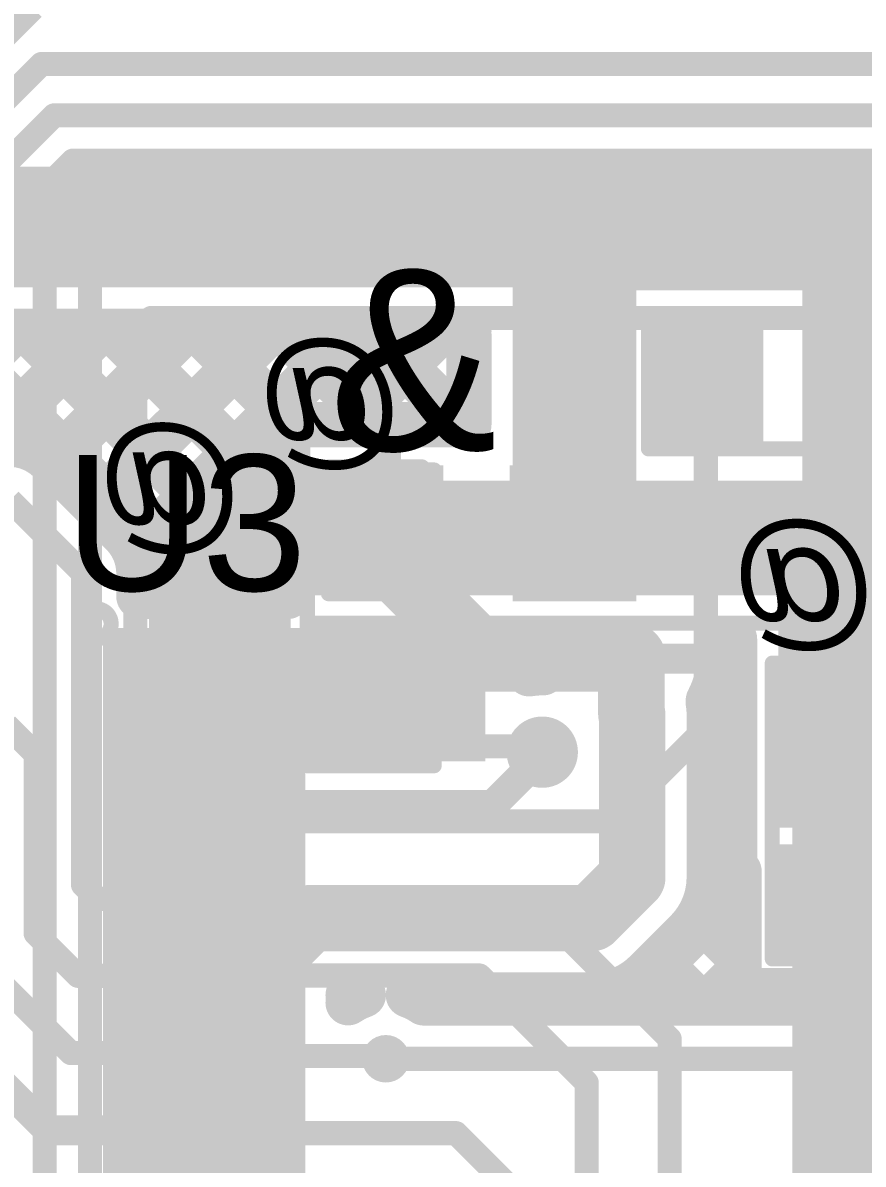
# Model space of a CAD drawing. Header units: millimetres. Extents: x -0.27 to 3.22, y -0.27 to 1.91.
# Drawn here: x 0.7638 to 1.0421, y 0.5685 to 0.9467 of the extents above; entities that cross this region are included whole.
import ezdxf

# ---------------------------------------------------------------- set-up
doc = ezdxf.new("R2010")
doc.units = ezdxf.units.MM
doc.header["$MEASUREMENT"] = 0
for name, color, linetype in [('BottomLayer', 5, 'Continuous'), ('BottomOverlay', 54, 'Continuous'), ('BottomPaste', 16, 'Continuous'), ('BottomSolder', 6, 'Continuous'), ('TopLayer', 1, 'Continuous'), ('TopOverlay', 2, 'Continuous'), ('TopPaste', 8, 'Continuous'), ('TopSolder', 216, 'Continuous'), ('ViaHoleLayer', 16, 'Continuous')]:
    doc.layers.add(name, color=color, linetype=linetype)
doc.styles.add('Arial', font='arial.ttf', dxfattribs={"height": 0.2})

# ---------------------------------------------------------------- blocks, each defined once
blk = doc.blocks.new('24_TSSOP_17')
at = {"layer": 'TopLayer'}
for points in [[(-0.1437, 0.14961), (-0.08465, 0.14961), (-0.08465, 0.13189), (-0.1437, 0.13189)], [(0.08465, 0.14961), (0.1437, 0.14961), (0.1437, 0.13189), (0.08465, 0.13189)], [(-0.1437, 0.12402), (-0.08465, 0.12402), (-0.08465, 0.1063), (-0.1437, 0.1063)], [(0.08465, 0.12402), (0.1437, 0.12402), (0.1437, 0.1063), (0.08465, 0.1063)], [(-0.1437, 0.09843), (-0.08465, 0.09843), (-0.08465, 0.08071), (-0.1437, 0.08071)], [(0.08465, 0.09843), (0.1437, 0.09843), (0.1437, 0.08071), (0.08465, 0.08071)], [(-0.1437, 0.07283), (-0.08465, 0.07283), (-0.08465, 0.05512), (-0.1437, 0.05512)], [(0.08465, 0.07283), (0.1437, 0.07283), (0.1437, 0.05512), (0.08465, 0.05512)], [(-0.1437, 0.04724), (-0.08465, 0.04724), (-0.08465, 0.02953), (-0.1437, 0.02953)], [(0.08465, 0.04724), (0.1437, 0.04724), (0.1437, 0.02953), (0.08465, 0.02953)], [(-0.1437, 0.02165), (-0.08465, 0.02165), (-0.08465, 0.00394), (-0.1437, 0.00394)], [(0.08465, 0.02165), (0.1437, 0.02165), (0.1437, 0.00394), (0.08465, 0.00394)], [(-0.1437, -0.00394), (-0.08465, -0.00394), (-0.08465, -0.02165), (-0.1437, -0.02165)], [(0.08465, -0.00394), (0.1437, -0.00394), (0.1437, -0.02165), (0.08465, -0.02165)], [(-0.1437, -0.02953), (-0.08465, -0.02953), (-0.08465, -0.04724), (-0.1437, -0.04724)], [(0.08465, -0.02953), (0.1437, -0.02953), (0.1437, -0.04724), (0.08465, -0.04724)], [(-0.1437, -0.05512), (-0.08465, -0.05512), (-0.08465, -0.07283), (-0.1437, -0.07283)], [(0.08465, -0.05512), (0.1437, -0.05512), (0.1437, -0.07283), (0.08465, -0.07283)], [(-0.1437, -0.08071), (-0.08465, -0.08071), (-0.08465, -0.09843), (-0.1437, -0.09843)], [(0.08465, -0.08071), (0.1437, -0.08071), (0.1437, -0.09843), (0.08465, -0.09843)], [(-0.1437, -0.1063), (-0.08465, -0.1063), (-0.08465, -0.12402), (-0.1437, -0.12402)], [(0.08465, -0.1063), (0.1437, -0.1063), (0.1437, -0.12402), (0.08465, -0.12402)], [(-0.1437, -0.13189), (-0.08465, -0.13189), (-0.08465, -0.14961), (-0.1437, -0.14961)], [(0.08465, -0.13189), (0.1437, -0.13189), (0.1437, -0.14961), (0.08465, -0.14961)]]:
    blk.add_hatch(color=1, dxfattribs=at).paths.add_polyline_path(points)
at = {"layer": 'TopPaste'}
for points in [[(-0.1437, 0.14961), (-0.08465, 0.14961), (-0.08465, 0.13189), (-0.1437, 0.13189)], [(0.08465, 0.14961), (0.1437, 0.14961), (0.1437, 0.13189), (0.08465, 0.13189)], [(-0.1437, 0.12402), (-0.08465, 0.12402), (-0.08465, 0.1063), (-0.1437, 0.1063)], [(0.08465, 0.12402), (0.1437, 0.12402), (0.1437, 0.1063), (0.08465, 0.1063)], [(-0.1437, 0.09843), (-0.08465, 0.09843), (-0.08465, 0.08071), (-0.1437, 0.08071)], [(0.08465, 0.09843), (0.1437, 0.09843), (0.1437, 0.08071), (0.08465, 0.08071)], [(-0.1437, 0.07283), (-0.08465, 0.07283), (-0.08465, 0.05512), (-0.1437, 0.05512)], [(0.08465, 0.07283), (0.1437, 0.07283), (0.1437, 0.05512), (0.08465, 0.05512)], [(-0.1437, 0.04724), (-0.08465, 0.04724), (-0.08465, 0.02953), (-0.1437, 0.02953)], [(0.08465, 0.04724), (0.1437, 0.04724), (0.1437, 0.02953), (0.08465, 0.02953)], [(-0.1437, 0.02165), (-0.08465, 0.02165), (-0.08465, 0.00394), (-0.1437, 0.00394)], [(0.08465, 0.02165), (0.1437, 0.02165), (0.1437, 0.00394), (0.08465, 0.00394)], [(-0.1437, -0.00394), (-0.08465, -0.00394), (-0.08465, -0.02165), (-0.1437, -0.02165)], [(0.08465, -0.00394), (0.1437, -0.00394), (0.1437, -0.02165), (0.08465, -0.02165)], [(-0.1437, -0.02953), (-0.08465, -0.02953), (-0.08465, -0.04724), (-0.1437, -0.04724)], [(0.08465, -0.02953), (0.1437, -0.02953), (0.1437, -0.04724), (0.08465, -0.04724)], [(-0.1437, -0.05512), (-0.08465, -0.05512), (-0.08465, -0.07283), (-0.1437, -0.07283)], [(0.08465, -0.05512), (0.1437, -0.05512), (0.1437, -0.07283), (0.08465, -0.07283)], [(-0.1437, -0.08071), (-0.08465, -0.08071), (-0.08465, -0.09843), (-0.1437, -0.09843)], [(0.08465, -0.08071), (0.1437, -0.08071), (0.1437, -0.09843), (0.08465, -0.09843)], [(-0.1437, -0.1063), (-0.08465, -0.1063), (-0.08465, -0.12402), (-0.1437, -0.12402)], [(0.08465, -0.1063), (0.1437, -0.1063), (0.1437, -0.12402), (0.08465, -0.12402)], [(-0.1437, -0.13189), (-0.08465, -0.13189), (-0.08465, -0.14961), (-0.1437, -0.14961)], [(0.08465, -0.13189), (0.1437, -0.13189), (0.1437, -0.14961), (0.08465, -0.14961)]]:
    blk.add_hatch(color=8, dxfattribs=at).paths.add_polyline_path(points)
at = {"layer": 'TopSolder'}
for points in [[(-0.1477, 0.15361), (-0.08065, 0.15361), (-0.08065, 0.12789), (-0.1477, 0.12789)], [(0.08065, 0.15361), (0.1477, 0.15361), (0.1477, 0.12789), (0.08065, 0.12789)], [(-0.1477, 0.12802), (-0.08065, 0.12802), (-0.08065, 0.1023), (-0.1477, 0.1023)], [(0.08065, 0.12802), (0.1477, 0.12802), (0.1477, 0.1023), (0.08065, 0.1023)], [(-0.1477, 0.10243), (-0.08065, 0.10243), (-0.08065, 0.07671), (-0.1477, 0.07671)], [(0.08065, 0.10243), (0.1477, 0.10243), (0.1477, 0.07671), (0.08065, 0.07671)], [(-0.1477, 0.07683), (-0.08065, 0.07683), (-0.08065, 0.05112), (-0.1477, 0.05112)], [(0.08065, 0.07683), (0.1477, 0.07683), (0.1477, 0.05112), (0.08065, 0.05112)], [(-0.1477, 0.05124), (-0.08065, 0.05124), (-0.08065, 0.02553), (-0.1477, 0.02553)], [(0.08065, 0.05124), (0.1477, 0.05124), (0.1477, 0.02553), (0.08065, 0.02553)], [(-0.1477, 0.02565), (-0.08065, 0.02565), (-0.08065, -0.00006), (-0.1477, -0.00006)], [(0.08065, 0.02565), (0.1477, 0.02565), (0.1477, -0.00006), (0.08065, -0.00006)], [(-0.1477, 0.00006), (-0.08065, 0.00006), (-0.08065, -0.02565), (-0.1477, -0.02565)], [(0.08065, 0.00006), (0.1477, 0.00006), (0.1477, -0.02565), (0.08065, -0.02565)], [(-0.1477, -0.02553), (-0.08065, -0.02553), (-0.08065, -0.05124), (-0.1477, -0.05124)], [(0.08065, -0.02553), (0.1477, -0.02553), (0.1477, -0.05124), (0.08065, -0.05124)], [(-0.1477, -0.05112), (-0.08065, -0.05112), (-0.08065, -0.07683), (-0.1477, -0.07683)], [(0.08065, -0.05112), (0.1477, -0.05112), (0.1477, -0.07683), (0.08065, -0.07683)], [(-0.1477, -0.07671), (-0.08065, -0.07671), (-0.08065, -0.10243), (-0.1477, -0.10243)], [(0.08065, -0.07671), (0.1477, -0.07671), (0.1477, -0.10243), (0.08065, -0.10243)], [(-0.1477, -0.1023), (-0.08065, -0.1023), (-0.08065, -0.12802), (-0.1477, -0.12802)], [(0.08065, -0.1023), (0.1477, -0.1023), (0.1477, -0.12802), (0.08065, -0.12802)], [(-0.1477, -0.12789), (-0.08065, -0.12789), (-0.08065, -0.15361), (-0.1477, -0.15361)], [(0.08065, -0.12789), (0.1477, -0.12789), (0.1477, -0.15361), (0.08065, -0.15361)]]:
    blk.add_hatch(color=216, dxfattribs=at).paths.add_polyline_path(points)
at = {"layer": 'TopOverlay'}
for points, const_width in [([(-0.145, 0.155, 1), (-0.155, 0.155, 1)], 0.005), ([(-0.15625, 0.155, 1), (-0.15375, 0.155, 1)], 0.0025), ([(-0.14625, 0.155, 1), (-0.14375, 0.155, 1)], 0.0025), ([(-0.07874, 0.15523, 1), (-0.07624, 0.15523, 1)], 0.0025), ([(0.07626, 0.15523, 1), (0.07876, 0.15523, 1)], 0.0025), ([(-0.07794, -0.15158, 1), (-0.07544, -0.15158, 1)], 0.0025), ([(0.07706, -0.15158, 1), (0.07956, -0.15158, 1)], 0.0025)]:
    blk.add_lwpolyline(points, format="xyb", close=True, dxfattribs=dict(at, const_width=const_width))
at = {"layer": 'TopOverlay', "const_width": 0.005}
for points in [[(-0.07749, 0.15523), (0.07751, 0.15523)], [(-0.07669, -0.15158), (0.07831, -0.15158)]]:
    blk.add_lwpolyline(points, dxfattribs=at)
blk = doc.blocks.new('R__0603_B_141')
at = {"layer": 'BottomLayer'}
for points in [[(-0.045, -0.0175), (-0.045, 0.0175), (-0.015, 0.0175), (-0.015, -0.0175)], [(0.015, -0.0175), (0.015, 0.0175), (0.045, 0.0175), (0.045, -0.0175)]]:
    blk.add_hatch(color=5, dxfattribs=at).paths.add_polyline_path(points)
at = {"layer": 'BottomPaste'}
for points in [[(-0.045, -0.0175), (-0.045, 0.0175), (-0.015, 0.0175), (-0.015, -0.0175)], [(0.015, -0.0175), (0.015, 0.0175), (0.045, 0.0175), (0.045, -0.0175)]]:
    blk.add_hatch(color=16, dxfattribs=at).paths.add_polyline_path(points)
at = {"layer": 'BottomSolder'}
for points in [[(-0.049, -0.0215), (-0.049, 0.0215), (-0.011, 0.0215), (-0.011, -0.0215)], [(0.011, -0.0215), (0.011, 0.0215), (0.049, 0.0215), (0.049, -0.0215)]]:
    blk.add_hatch(color=6, dxfattribs=at).paths.add_polyline_path(points)
at = {"layer": 'BottomOverlay', "const_width": 0.005}
for points in [[(-0.049, 0.021), (0.049, 0.021)], [(-0.049, 0.021), (-0.049, -0.021)], [(0.049, 0.021), (0.049, -0.021)], [(-0.049, -0.021), (0.049, -0.021)]]:
    blk.add_lwpolyline(points, dxfattribs=at)
at = {"layer": 'BottomOverlay', "const_width": 0.0025}
for points in [[(-0.05025, 0.021, 1), (-0.04775, 0.021, 1)], [(-0.05025, 0.021, 1), (-0.04775, 0.021, 1)], [(0.04775, 0.021, 1), (0.05025, 0.021, 1)], [(0.04775, 0.021, 1), (0.05025, 0.021, 1)], [(-0.05025, -0.021, 1), (-0.04775, -0.021, 1)], [(-0.05025, -0.021, 1), (-0.04775, -0.021, 1)], [(0.04775, -0.021, 1), (0.05025, -0.021, 1)], [(0.04775, -0.021, 1), (0.05025, -0.021, 1)]]:
    blk.add_lwpolyline(points, format="xyb", close=True, dxfattribs=at)
blk = doc.blocks.new('R__0603_143')
at = {"layer": 'TopLayer'}
for points in [[(-0.015, 0.0175), (-0.015, -0.0175), (-0.045, -0.0175), (-0.045, 0.0175)], [(0.045, 0.0175), (0.045, -0.0175), (0.015, -0.0175), (0.015, 0.0175)]]:
    blk.add_hatch(color=1, dxfattribs=at).paths.add_polyline_path(points)
at = {"layer": 'TopPaste'}
for points in [[(-0.015, 0.0175), (-0.015, -0.0175), (-0.045, -0.0175), (-0.045, 0.0175)], [(0.045, 0.0175), (0.045, -0.0175), (0.015, -0.0175), (0.015, 0.0175)]]:
    blk.add_hatch(color=8, dxfattribs=at).paths.add_polyline_path(points)
at = {"layer": 'TopSolder'}
for points in [[(-0.011, 0.0215), (-0.011, -0.0215), (-0.049, -0.0215), (-0.049, 0.0215)], [(0.049, 0.0215), (0.049, -0.0215), (0.011, -0.0215), (0.011, 0.0215)]]:
    blk.add_hatch(color=216, dxfattribs=at).paths.add_polyline_path(points)
at = {"layer": 'TopOverlay', "const_width": 0.005}
for points in [[(-0.049, 0.021), (-0.049, -0.021)], [(0.049, 0.021), (-0.049, 0.021)], [(0.049, 0.021), (0.049, -0.021)], [(0.049, -0.021), (-0.049, -0.021)]]:
    blk.add_lwpolyline(points, dxfattribs=at)
at = {"layer": 'TopOverlay', "const_width": 0.0025}
for points in [[(-0.05025, 0.021, 1), (-0.04775, 0.021, 1)], [(-0.05025, 0.021, 1), (-0.04775, 0.021, 1)], [(0.04775, 0.021, 1), (0.05025, 0.021, 1)], [(0.04775, 0.021, 1), (0.05025, 0.021, 1)], [(-0.05025, -0.021, 1), (-0.04775, -0.021, 1)], [(-0.05025, -0.021, 1), (-0.04775, -0.021, 1)], [(0.04775, -0.021, 1), (0.05025, -0.021, 1)], [(0.04775, -0.021, 1), (0.05025, -0.021, 1)]]:
    blk.add_lwpolyline(points, format="xyb", close=True, dxfattribs=at)
blk = doc.blocks.new('R__0603_B_144')
at = {"layer": 'BottomLayer'}
for points in [[(-0.045, -0.0175), (-0.045, 0.0175), (-0.015, 0.0175), (-0.015, -0.0175)], [(0.015, -0.0175), (0.015, 0.0175), (0.045, 0.0175), (0.045, -0.0175)]]:
    blk.add_hatch(color=5, dxfattribs=at).paths.add_polyline_path(points)
at = {"layer": 'BottomPaste'}
for points in [[(-0.045, -0.0175), (-0.045, 0.0175), (-0.015, 0.0175), (-0.015, -0.0175)], [(0.015, -0.0175), (0.015, 0.0175), (0.045, 0.0175), (0.045, -0.0175)]]:
    blk.add_hatch(color=16, dxfattribs=at).paths.add_polyline_path(points)
at = {"layer": 'BottomSolder'}
for points in [[(-0.049, -0.0215), (-0.049, 0.0215), (-0.011, 0.0215), (-0.011, -0.0215)], [(0.011, -0.0215), (0.011, 0.0215), (0.049, 0.0215), (0.049, -0.0215)]]:
    blk.add_hatch(color=6, dxfattribs=at).paths.add_polyline_path(points)
at = {"layer": 'BottomOverlay', "const_width": 0.005}
for points in [[(-0.049, 0.021), (0.049, 0.021)], [(-0.049, 0.021), (-0.049, -0.021)], [(0.049, 0.021), (0.049, -0.021)], [(-0.049, -0.021), (0.049, -0.021)]]:
    blk.add_lwpolyline(points, dxfattribs=at)
at = {"layer": 'BottomOverlay', "const_width": 0.0025}
for points in [[(-0.05025, 0.021, 1), (-0.04775, 0.021, 1)], [(-0.05025, 0.021, 1), (-0.04775, 0.021, 1)], [(0.04775, 0.021, 1), (0.05025, 0.021, 1)], [(0.04775, 0.021, 1), (0.05025, 0.021, 1)], [(-0.05025, -0.021, 1), (-0.04775, -0.021, 1)], [(-0.05025, -0.021, 1), (-0.04775, -0.021, 1)], [(0.04775, -0.021, 1), (0.05025, -0.021, 1)], [(0.04775, -0.021, 1), (0.05025, -0.021, 1)]]:
    blk.add_lwpolyline(points, format="xyb", close=True, dxfattribs=at)
blk = doc.blocks.new('R__0603_B_146')
at = {"layer": 'BottomLayer'}
for points in [[(-0.045, -0.0175), (-0.045, 0.0175), (-0.015, 0.0175), (-0.015, -0.0175)], [(0.015, -0.0175), (0.015, 0.0175), (0.045, 0.0175), (0.045, -0.0175)]]:
    blk.add_hatch(color=5, dxfattribs=at).paths.add_polyline_path(points)
at = {"layer": 'BottomPaste'}
for points in [[(-0.045, -0.0175), (-0.045, 0.0175), (-0.015, 0.0175), (-0.015, -0.0175)], [(0.015, -0.0175), (0.015, 0.0175), (0.045, 0.0175), (0.045, -0.0175)]]:
    blk.add_hatch(color=16, dxfattribs=at).paths.add_polyline_path(points)
at = {"layer": 'BottomSolder'}
for points in [[(-0.049, -0.0215), (-0.049, 0.0215), (-0.011, 0.0215), (-0.011, -0.0215)], [(0.011, -0.0215), (0.011, 0.0215), (0.049, 0.0215), (0.049, -0.0215)]]:
    blk.add_hatch(color=6, dxfattribs=at).paths.add_polyline_path(points)
at = {"layer": 'BottomOverlay', "const_width": 0.005}
for points in [[(-0.049, 0.021), (0.049, 0.021)], [(-0.049, 0.021), (-0.049, -0.021)], [(0.049, 0.021), (0.049, -0.021)], [(-0.049, -0.021), (0.049, -0.021)]]:
    blk.add_lwpolyline(points, dxfattribs=at)
at = {"layer": 'BottomOverlay', "const_width": 0.0025}
for points in [[(-0.05025, 0.021, 1), (-0.04775, 0.021, 1)], [(-0.05025, 0.021, 1), (-0.04775, 0.021, 1)], [(0.04775, 0.021, 1), (0.05025, 0.021, 1)], [(0.04775, 0.021, 1), (0.05025, 0.021, 1)], [(-0.05025, -0.021, 1), (-0.04775, -0.021, 1)], [(-0.05025, -0.021, 1), (-0.04775, -0.021, 1)], [(0.04775, -0.021, 1), (0.05025, -0.021, 1)], [(0.04775, -0.021, 1), (0.05025, -0.021, 1)]]:
    blk.add_lwpolyline(points, format="xyb", close=True, dxfattribs=at)
blk = doc.blocks.new('R__0603_149')
at = {"layer": 'TopLayer'}
for points in [[(-0.015, 0.0175), (-0.015, -0.0175), (-0.045, -0.0175), (-0.045, 0.0175)], [(0.045, 0.0175), (0.045, -0.0175), (0.015, -0.0175), (0.015, 0.0175)]]:
    blk.add_hatch(color=1, dxfattribs=at).paths.add_polyline_path(points)
at = {"layer": 'TopPaste'}
for points in [[(-0.015, 0.0175), (-0.015, -0.0175), (-0.045, -0.0175), (-0.045, 0.0175)], [(0.045, 0.0175), (0.045, -0.0175), (0.015, -0.0175), (0.015, 0.0175)]]:
    blk.add_hatch(color=8, dxfattribs=at).paths.add_polyline_path(points)
at = {"layer": 'TopSolder'}
for points in [[(-0.011, 0.0215), (-0.011, -0.0215), (-0.049, -0.0215), (-0.049, 0.0215)], [(0.049, 0.0215), (0.049, -0.0215), (0.011, -0.0215), (0.011, 0.0215)]]:
    blk.add_hatch(color=216, dxfattribs=at).paths.add_polyline_path(points)
at = {"layer": 'TopOverlay', "const_width": 0.005}
for points in [[(-0.049, -0.021), (-0.049, 0.021)], [(-0.049, 0.021), (0.049, 0.021)], [(0.049, -0.021), (0.049, 0.021)], [(-0.049, -0.021), (0.049, -0.021)]]:
    blk.add_lwpolyline(points, dxfattribs=at)
at = {"layer": 'TopOverlay', "const_width": 0.0025}
for points in [[(-0.05025, 0.021, 1), (-0.04775, 0.021, 1)], [(-0.05025, 0.021, 1), (-0.04775, 0.021, 1)], [(0.04775, 0.021, 1), (0.05025, 0.021, 1)], [(0.04775, 0.021, 1), (0.05025, 0.021, 1)], [(-0.05025, -0.021, 1), (-0.04775, -0.021, 1)], [(-0.05025, -0.021, 1), (-0.04775, -0.021, 1)], [(0.04775, -0.021, 1), (0.05025, -0.021, 1)], [(0.04775, -0.021, 1), (0.05025, -0.021, 1)]]:
    blk.add_lwpolyline(points, format="xyb", close=True, dxfattribs=at)
blk = doc.blocks.new('C__0603_171')
at = {"layer": 'TopLayer'}
for points in [[(-0.015, 0.0175), (-0.015, -0.0175), (-0.045, -0.0175), (-0.045, 0.0175)], [(0.045, 0.0175), (0.045, -0.0175), (0.015, -0.0175), (0.015, 0.0175)]]:
    blk.add_hatch(color=1, dxfattribs=at).paths.add_polyline_path(points)
at = {"layer": 'TopPaste'}
for points in [[(-0.015, 0.0175), (-0.015, -0.0175), (-0.045, -0.0175), (-0.045, 0.0175)], [(0.045, 0.0175), (0.045, -0.0175), (0.015, -0.0175), (0.015, 0.0175)]]:
    blk.add_hatch(color=8, dxfattribs=at).paths.add_polyline_path(points)
at = {"layer": 'TopSolder'}
for points in [[(-0.011, 0.0215), (-0.011, -0.0215), (-0.049, -0.0215), (-0.049, 0.0215)], [(0.049, 0.0215), (0.049, -0.0215), (0.011, -0.0215), (0.011, 0.0215)]]:
    blk.add_hatch(color=216, dxfattribs=at).paths.add_polyline_path(points)
at = {"layer": 'TopOverlay', "const_width": 0.005}
for points in [[(-0.018, 0.021), (-0.049, 0.021)], [(-0.049, 0.021), (-0.049, -0.021)], [(0.049, 0.021), (0.018, 0.021)], [(0.049, 0.021), (0.049, -0.021)], [(-0.018, -0.021), (-0.049, -0.021)], [(0.049, -0.021), (0.018, -0.021)]]:
    blk.add_lwpolyline(points, dxfattribs=at)
at = {"layer": 'TopOverlay', "const_width": 0.0025}
for points in [[(-0.05025, 0.021, 1), (-0.04775, 0.021, 1)], [(-0.05025, 0.021, 1), (-0.04775, 0.021, 1)], [(-0.01925, 0.021, 1), (-0.01675, 0.021, 1)], [(0.01675, 0.021, 1), (0.01925, 0.021, 1)], [(0.04775, 0.021, 1), (0.05025, 0.021, 1)], [(0.04775, 0.021, 1), (0.05025, 0.021, 1)], [(-0.05025, -0.021, 1), (-0.04775, -0.021, 1)], [(-0.05025, -0.021, 1), (-0.04775, -0.021, 1)], [(-0.01925, -0.021, 1), (-0.01675, -0.021, 1)], [(0.01675, -0.021, 1), (0.01925, -0.021, 1)], [(0.04775, -0.021, 1), (0.05025, -0.021, 1)], [(0.04775, -0.021, 1), (0.05025, -0.021, 1)]]:
    blk.add_lwpolyline(points, format="xyb", close=True, dxfattribs=at)

msp = doc.modelspace()

# ---------------------------------------------------------------- hatches: boundary and pattern name
at = {"layer": 'BottomLayer'}
for points in [[(0.812, 0.757), (1.335, 0.757), (1.335, 0.795), (0.812, 0.795)], [(0.812, 0.728), (0.847, 0.728), (0.847, 0.764), (0.812, 0.764)], [(1.014, 0.68), (1.335, 0.68), (1.335, 0.766), (1.014, 0.766)], [(0.858, 0.702), (0.917, 0.702), (0.917, 0.747), (0.858, 0.747)]]:
    msp.add_hatch(color=5, dxfattribs=at).paths.add_polyline_path(points)
h = msp.add_hatch(color=5, dxfattribs=at)
edge = h.paths.add_edge_path()
edge.add_arc((0.871, 0.735), 0.01181, 0, 360)
h = msp.add_hatch(color=5, dxfattribs=at)
edge = h.paths.add_edge_path()
edge.add_arc((0.965, 0.736), 0.01181, 0, 360)
h = msp.add_hatch(color=5, dxfattribs=at)
edge = h.paths.add_edge_path()
edge.add_arc((0.93581, 0.705), 0.01181, 0, 360)
h = msp.add_hatch(color=5, dxfattribs=at)
edge = h.paths.add_edge_path()
edge.add_arc((0.884, 0.60341), 0.00787, 0, 360)
at = {"layer": 'TopLayer'}
for points in [[(0.309, 0.859), (0.94, 0.859), (0.94, 0.899), (0.309, 0.899)], [(0.926, 0.858), (1.228, 0.858), (1.228, 0.899), (0.926, 0.899)], [(0.926, 0.755), (0.967, 0.755), (0.967, 0.898), (0.926, 0.898)], [(1.022, 0.724), (1.085, 0.724), (1.085, 0.898), (1.022, 0.898)]]:
    msp.add_hatch(color=1, dxfattribs=at).paths.add_polyline_path(points)
h = msp.add_hatch(color=1, dxfattribs=at)
edge = h.paths.add_edge_path()
edge.add_arc((0.871, 0.735), 0.01181, 0, 360)
h = msp.add_hatch(color=1, dxfattribs=at)
edge = h.paths.add_edge_path()
edge.add_arc((0.965, 0.736), 0.01181, 0, 360)
h = msp.add_hatch(color=1, dxfattribs=at)
edge = h.paths.add_edge_path()
edge.add_arc((0.93581, 0.705), 0.01181, 0, 360)
h = msp.add_hatch(color=1, dxfattribs=at)
edge = h.paths.add_edge_path()
edge.add_arc((0.884, 0.60341), 0.00787, 0, 360)
at = {"layer": 'ViaHoleLayer'}
h = msp.add_hatch(color=16, dxfattribs=at)
edge = h.paths.add_edge_path()
edge.add_arc((0.965, 0.736), 0.00591, 0, 360)
h = msp.add_hatch(color=16, dxfattribs=at)
edge = h.paths.add_edge_path()
edge.add_arc((0.871, 0.735), 0.00591, 0, 360)
h = msp.add_hatch(color=16, dxfattribs=at)
edge = h.paths.add_edge_path()
edge.add_arc((0.93581, 0.705), 0.00591, 0, 360)
h = msp.add_hatch(color=16, dxfattribs=at)
edge = h.paths.add_edge_path()
edge.add_arc((0.884, 0.60341), 0.00394, 0, 360)

# ---------------------------------------------------------------- linework, layer by layer
at = {"layer": 'BottomLayer'}
for points, const_width in [([(0.711, 0.89528), (0.76716, 0.95144)], 0.008), ([(0.726, 0.88907), (0.76993, 0.933)], 0.008), ([(0.76993, 0.933), (1.22725, 0.933)], 0.008), ([(0.741, 0.88285), (0.77415, 0.916)], 0.008), ([(0.77415, 0.916), (1.66084, 0.916)], 0.008), ([(0.756, 0.87664), (0.78036, 0.901)], 0.008), ([(0.78036, 0.901), (1.67979, 0.901)], 0.008), ([(0.771, 0.87043), (0.78657, 0.886)], 0.008), ([(0.78657, 0.886), (1.686, 0.886)], 0.008), ([(0.771, 0.039), (0.771, 0.87043)], 0.008), ([(0.786, 0.86421), (0.79079, 0.869)], 0.008), ([(0.79079, 0.869), (1.02741, 0.869)], 0.008), ([(1.02741, 0.869), (1.02928, 0.86713)], 0.008), ([(1.02928, 0.86713), (1.286, 0.86713)], 0.008), ([(0.786, 0.03), (0.786, 0.86421)], 0.008), ([(0.801, 0.84357), (0.80631, 0.84887)], 0.008), ([(0.80631, 0.84887), (1.11782, 0.84887)], 0.008), ([(0.801, 0.023), (0.801, 0.84357)], 0.008), ([(0.9315, 0.7425), (0.93642, 0.7425)], 0.015), ([(0.9315, 0.73096), (0.9315, 0.7425)], 0.015), ([(0.99358, 0.7425), (0.9995, 0.7425)], 0.015), ([(0.9942, 0.73855), (0.99815, 0.7425)], 0.015), ([(0.9995, 0.6655), (0.9995, 0.7425)], 0.015), ([(0.965, 0.736), (0.96531, 0.73569)], 0.022), ([(0.96531, 0.71766), (0.96531, 0.73569)], 0.022), ([(0.9315, 0.73242), (0.9357, 0.73662)], 0.015), ([(0.9315, 0.73498), (0.93518, 0.7313)], 0.015), ([(0.94319, 0.736), (0.965, 0.736)], 0.01), ([(0.965, 0.736), (0.98681, 0.736)], 0.01), ([(0.99358, 0.72947), (0.9995, 0.72355)], 0.015), ([(0.96531, 0.71766), (0.96562, 0.71735)], 0.022), ([(0.96562, 0.66351), (0.96562, 0.71735)], 0.022), ([(0.99112, 0.66351), (0.99112, 0.71735)], 0.015), ([(0.99112, 0.70719), (0.9995, 0.71557)], 0.015), ([(0.99112, 0.70364), (0.9995, 0.69527)], 0.015), ([(0.91947, 0.6875), (0.93581, 0.70384)], 0.01), ([(0.93581, 0.70384), (0.93581, 0.705)], 0.01), ([(0.823, 0.6875), (0.91947, 0.6875)], 0.01), ([(0.99112, 0.67891), (0.9995, 0.68729)], 0.015), ([(0.99112, 0.67536), (0.9995, 0.66698)], 0.015), ([(0.95211, 0.65), (0.96562, 0.66351)], 0.022), ([(1.001, 0.626), (1.001, 0.6655)], 0.015), ([(0.96241, 0.62191), (1.001, 0.6605)], 0.015), ([(1.033, 0.6555), (1.0975, 0.6555)], 0.022), ([(0.846, 0.63711), (0.85889, 0.65)], 0.022), ([(0.85889, 0.65), (0.95211, 0.65)], 0.022), ([(0.98761, 0.65059), (1.001, 0.6372)], 0.015), ([(0.97017, 0.632), (0.98362, 0.64545)], 0.015), ([(0.846, 0.421), (0.846, 0.63711)], 0.022), ([(0.97404, 0.63587), (0.988, 0.62191)], 0.015), ([(0.99069, 0.62191), (1.001, 0.63222)], 0.015), ([(0.8715, 0.6245), (0.87653, 0.6245)], 0.015), ([(0.89147, 0.6245), (0.95211, 0.6245)], 0.015), ([(0.90056, 0.6245), (0.90315, 0.62191)], 0.015), ([(0.90584, 0.62191), (0.90843, 0.6245)], 0.015), ([(0.92884, 0.6245), (0.93143, 0.62191)], 0.015), ([(0.93412, 0.62191), (0.93671, 0.6245)], 0.015), ([(0.95671, 0.62492), (0.95972, 0.62191)], 0.015), ([(1.001, 0.626), (1.065, 0.626)], 0.015), ([(1.0122, 0.626), (1.01629, 0.62191)], 0.015), ([(1.01898, 0.62191), (1.02307, 0.626)], 0.015), ([(1.04048, 0.626), (1.04457, 0.62191)], 0.015), ([(1.04726, 0.62191), (1.05135, 0.626)], 0.015), ([(0.89658, 0.62191), (1.07759, 0.62191)], 0.015), ([(0.884, 0.60341), (1.07759, 0.60341)], 0.008)]:
    msp.add_lwpolyline(points, dxfattribs=dict(at, const_width=const_width))
for points, const_width in [([(0.76793, 0.933, 1), (0.77193, 0.933, 1)], 0.004), ([(0.76793, 0.933, 1), (0.77193, 0.933, 1)], 0.004), ([(0.77215, 0.916, 1), (0.77615, 0.916, 1)], 0.004), ([(0.77215, 0.916, 1), (0.77615, 0.916, 1)], 0.004), ([(0.77836, 0.901, 1), (0.78236, 0.901, 1)], 0.004), ([(0.77836, 0.901, 1), (0.78236, 0.901, 1)], 0.004), ([(0.78457, 0.886, 1), (0.78857, 0.886, 1)], 0.004), ([(0.78457, 0.886, 1), (0.78857, 0.886, 1)], 0.004), ([(0.769, 0.87043, 1), (0.773, 0.87043, 1)], 0.004), ([(0.769, 0.87043, 1), (0.773, 0.87043, 1)], 0.004), ([(0.78879, 0.869, 1), (0.79279, 0.869, 1)], 0.004), ([(0.78879, 0.869, 1), (0.79279, 0.869, 1)], 0.004), ([(1.02541, 0.869, 1), (1.02941, 0.869, 1)], 0.004), ([(1.02541, 0.869, 1), (1.02941, 0.869, 1)], 0.004), ([(1.02728, 0.86713, 1), (1.03128, 0.86713, 1)], 0.004), ([(1.02728, 0.86713, 1), (1.03128, 0.86713, 1)], 0.004), ([(0.784, 0.86421, 1), (0.788, 0.86421, 1)], 0.004), ([(0.784, 0.86421, 1), (0.788, 0.86421, 1)], 0.004), ([(0.80431, 0.84887, 1), (0.80831, 0.84887, 1)], 0.004), ([(0.80431, 0.84887, 1), (0.80831, 0.84887, 1)], 0.004), ([(0.799, 0.84357, 1), (0.803, 0.84357, 1)], 0.004), ([(0.799, 0.84357, 1), (0.803, 0.84357, 1)], 0.004), ([(0.92775, 0.7425, 1), (0.93525, 0.7425, 1)], 0.0075), ([(0.92775, 0.7425, 1), (0.93525, 0.7425, 1)], 0.0075), ([(0.93267, 0.7425, 1), (0.94017, 0.7425, 1)], 0.0075), ([(0.93267, 0.7425, 1), (0.94017, 0.7425, 1)], 0.0075), ([(0.98983, 0.7425, 1), (0.99733, 0.7425, 1)], 0.0075), ([(0.98983, 0.7425, 1), (0.99733, 0.7425, 1)], 0.0075), ([(0.9944, 0.7425, 1), (1.0019, 0.7425, 1)], 0.0075), ([(0.99575, 0.7425, 1), (1.00325, 0.7425, 1)], 0.0075), ([(0.99575, 0.7425, 1), (1.00325, 0.7425, 1)], 0.0075), ([(0.9595, 0.736, 1), (0.9705, 0.736, 1)], 0.011), ([(0.95981, 0.73569, 1), (0.97081, 0.73569, 1)], 0.011), ([(0.95981, 0.73569, 1), (0.97081, 0.73569, 1)], 0.011), ([(0.99045, 0.73855, 1), (0.99795, 0.73855, 1)], 0.0075), ([(0.92775, 0.73498, 1), (0.93525, 0.73498, 1)], 0.0075), ([(0.93195, 0.73662, 1), (0.93945, 0.73662, 1)], 0.0075), ([(0.99056, 0.736, 1), (0.99806, 0.736, 1)], 0.0075), ([(0.99056, 0.736, 1), (0.99806, 0.736, 1)], 0.0075), ([(0.92775, 0.73242, 1), (0.93525, 0.73242, 1)], 0.0075), ([(0.92775, 0.73096, 1), (0.93525, 0.73096, 1)], 0.0075), ([(0.92775, 0.73096, 1), (0.93525, 0.73096, 1)], 0.0075), ([(0.93143, 0.7313, 1), (0.93893, 0.7313, 1)], 0.0075), ([(0.93232, 0.73131, 1), (0.93982, 0.73131, 1)], 0.0075), ([(0.93232, 0.73131, 1), (0.93982, 0.73131, 1)], 0.0075), ([(0.94069, 0.736, 1), (0.94569, 0.736, 1)], 0.005), ([(0.9625, 0.736, 1), (0.9675, 0.736, 1)], 0.005), ([(0.9625, 0.736, 1), (0.9675, 0.736, 1)], 0.005), ([(0.98431, 0.736, 1), (0.98931, 0.736, 1)], 0.005), ([(0.98983, 0.72947, 1), (0.99733, 0.72947, 1)], 0.0075), ([(0.99575, 0.72355, 1), (1.00325, 0.72355, 1)], 0.0075), ([(0.95981, 0.71766, 1), (0.97081, 0.71766, 1)], 0.011), ([(0.95981, 0.71766, 1), (0.97081, 0.71766, 1)], 0.011), ([(0.96012, 0.71735, 1), (0.97112, 0.71735, 1)], 0.011), ([(0.96012, 0.71735, 1), (0.97112, 0.71735, 1)], 0.011), ([(0.98706, 0.72211, 1), (0.99456, 0.72211, 1)], 0.0075), ([(0.98706, 0.72132, 1), (0.99456, 0.72132, 1)], 0.0075), ([(0.98706, 0.72132, 1), (0.99456, 0.72132, 1)], 0.0075), ([(0.98737, 0.71735, 1), (0.99487, 0.71735, 1)], 0.0075), ([(0.98737, 0.71735, 1), (0.99487, 0.71735, 1)], 0.0075), ([(0.98737, 0.71735, 1), (0.99487, 0.71735, 1)], 0.0075), ([(0.99575, 0.71557, 1), (1.00325, 0.71557, 1)], 0.0075), ([(0.98737, 0.70719, 1), (0.99487, 0.70719, 1)], 0.0075), ([(0.98737, 0.70364, 1), (0.99487, 0.70364, 1)], 0.0075), ([(0.93331, 0.705, 1), (0.93831, 0.705, 1)], 0.005), ([(0.93331, 0.70384, 1), (0.93831, 0.70384, 1)], 0.005), ([(0.93331, 0.70384, 1), (0.93831, 0.70384, 1)], 0.005), ([(0.99575, 0.69527, 1), (1.00325, 0.69527, 1)], 0.0075), ([(0.8205, 0.6875, 1), (0.8255, 0.6875, 1)], 0.005), ([(0.91697, 0.6875, 1), (0.92197, 0.6875, 1)], 0.005), ([(0.91697, 0.6875, 1), (0.92197, 0.6875, 1)], 0.005), ([(0.99575, 0.68729, 1), (1.00325, 0.68729, 1)], 0.0075), ([(0.98737, 0.67891, 1), (0.99487, 0.67891, 1)], 0.0075), ([(0.98737, 0.67536, 1), (0.99487, 0.67536, 1)], 0.0075), ([(0.96012, 0.66351, 1), (0.97112, 0.66351, 1)], 0.011), ([(0.96012, 0.66351, 1), (0.97112, 0.66351, 1)], 0.011), ([(0.99575, 0.66698, 1), (1.00325, 0.66698, 1)], 0.0075), ([(0.98737, 0.66351, 1), (0.99487, 0.66351, 1)], 0.0075), ([(0.98737, 0.66351, 1), (0.99487, 0.66351, 1)], 0.0075), ([(0.98737, 0.66351, 1), (0.99487, 0.66351, 1)], 0.0075), ([(0.99575, 0.6655, 1), (1.00325, 0.6655, 1)], 0.0075), ([(0.99725, 0.6655, 1), (1.00475, 0.6655, 1)], 0.0075), ([(0.99725, 0.6605, 1), (1.00475, 0.6605, 1)], 0.0075), ([(1.0275, 0.6555, 1), (1.0385, 0.6555, 1)], 0.011), ([(0.85339, 0.65, 1), (0.86439, 0.65, 1)], 0.011), ([(0.85339, 0.65, 1), (0.86439, 0.65, 1)], 0.011), ([(0.94661, 0.65, 1), (0.95761, 0.65, 1)], 0.011), ([(0.94661, 0.65, 1), (0.95761, 0.65, 1)], 0.011), ([(0.98386, 0.65059, 1), (0.99136, 0.65059, 1)], 0.0075), ([(0.97987, 0.64545, 1), (0.98737, 0.64545, 1)], 0.0075), ([(0.97987, 0.64545, 1), (0.98737, 0.64545, 1)], 0.0075), ([(0.9799, 0.64548, 1), (0.9874, 0.64548, 1)], 0.0075), ([(0.8405, 0.63711, 1), (0.8515, 0.63711, 1)], 0.011), ([(0.8405, 0.63711, 1), (0.8515, 0.63711, 1)], 0.011), ([(0.97029, 0.63587, 1), (0.97779, 0.63587, 1)], 0.0075), ([(0.99725, 0.6372, 1), (1.00475, 0.6372, 1)], 0.0075), ([(0.96639, 0.63197, 1), (0.97389, 0.63197, 1)], 0.0075), ([(0.96642, 0.632, 1), (0.97392, 0.632, 1)], 0.0075), ([(0.96642, 0.632, 1), (0.97392, 0.632, 1)], 0.0075), ([(0.99725, 0.63222, 1), (1.00475, 0.63222, 1)], 0.0075), ([(0.86775, 0.6245, 1), (0.87525, 0.6245, 1)], 0.0075), ([(0.87278, 0.6245, 1), (0.88028, 0.6245, 1)], 0.0075), ([(0.87278, 0.6245, 1), (0.88028, 0.6245, 1)], 0.0075), ([(0.88772, 0.6245, 1), (0.89522, 0.6245, 1)], 0.0075), ([(0.88772, 0.6245, 1), (0.89522, 0.6245, 1)], 0.0075), ([(0.89681, 0.6245, 1), (0.90431, 0.6245, 1)], 0.0075), ([(0.90468, 0.6245, 1), (0.91218, 0.6245, 1)], 0.0075), ([(0.92509, 0.6245, 1), (0.93259, 0.6245, 1)], 0.0075), ([(0.93296, 0.6245, 1), (0.94046, 0.6245, 1)], 0.0075), ([(0.94836, 0.6245, 1), (0.95586, 0.6245, 1)], 0.0075), ([(0.94836, 0.6245, 1), (0.95586, 0.6245, 1)], 0.0075), ([(0.94836, 0.6245, 1), (0.95586, 0.6245, 1)], 0.0075), ([(0.95296, 0.62492, 1), (0.96046, 0.62492, 1)], 0.0075), ([(0.99725, 0.626, 1), (1.00475, 0.626, 1)], 0.0075), ([(0.99725, 0.626, 1), (1.00475, 0.626, 1)], 0.0075), ([(1.00845, 0.626, 1), (1.01595, 0.626, 1)], 0.0075), ([(1.01932, 0.626, 1), (1.02682, 0.626, 1)], 0.0075), ([(1.03673, 0.626, 1), (1.04423, 0.626, 1)], 0.0075), ([(0.86775, 0.62197, 1), (0.87525, 0.62197, 1)], 0.0075), ([(0.89283, 0.62191, 1), (0.90033, 0.62191, 1)], 0.0075), ([(0.89283, 0.62191, 1), (0.90033, 0.62191, 1)], 0.0075), ([(0.8994, 0.62191, 1), (0.9069, 0.62191, 1)], 0.0075), ([(0.90209, 0.62191, 1), (0.90959, 0.62191, 1)], 0.0075), ([(0.92768, 0.62191, 1), (0.93518, 0.62191, 1)], 0.0075), ([(0.93037, 0.62191, 1), (0.93787, 0.62191, 1)], 0.0075), ([(0.95597, 0.62191, 1), (0.96347, 0.62191, 1)], 0.0075), ([(0.95866, 0.62191, 1), (0.96616, 0.62191, 1)], 0.0075), ([(0.98425, 0.62191, 1), (0.99175, 0.62191, 1)], 0.0075), ([(0.98694, 0.62191, 1), (0.99444, 0.62191, 1)], 0.0075), ([(1.01254, 0.62191, 1), (1.02004, 0.62191, 1)], 0.0075), ([(1.01523, 0.62191, 1), (1.02273, 0.62191, 1)], 0.0075), ([(1.04082, 0.62191, 1), (1.04832, 0.62191, 1)], 0.0075), ([(1.04351, 0.62191, 1), (1.05101, 0.62191, 1)], 0.0075), ([(0.882, 0.60341, 1), (0.886, 0.60341, 1)], 0.004)]:
    msp.add_lwpolyline(points, format="xyb", close=True, dxfattribs=dict(at, const_width=const_width))
at = {"layer": 'BottomLayer', "const_width": 0.015}
for points in [[(0.93607, 0.73131, -0.096378), (0.93642, 0.7425)], [(0.99358, 0.7425, -0.055963), (0.99431, 0.736)], [(0.99431, 0.736, -0.124065), (0.99081, 0.72211)], [(0.9315, 0.73096, -0.043605), (0.93607, 0.73131)], [(0.99081, 0.72132, -0.039149), (0.99112, 0.71735)], [(0.99081, 0.72132, -0.039149), (0.99112, 0.71735)], [(0.99112, 0.66351, -0.199327), (0.98362, 0.64545)], [(0.99112, 0.66351, -0.198912), (0.98365, 0.64548)], [(0.97017, 0.632, -0.199327), (0.95211, 0.6245)], [(0.97014, 0.63197, -0.198912), (0.95211, 0.6245)], [(0.8715, 0.62197, -0.063197), (0.87653, 0.6245)], [(0.89147, 0.6245, -0.064329), (0.89658, 0.62191)]]:
    msp.add_lwpolyline(points, format="xyb", dxfattribs=at)
at = {"layer": 'TopLayer'}
for points, const_width in [([(0.6345, 0.8445), (0.9115, 0.8445)], 0.015), ([(0.72323, 0.807), (0.76073, 0.8445)], 0.015), ([(0.73713, 0.8445), (0.82502, 0.75661)], 0.015), ([(0.75152, 0.807), (0.78902, 0.8445)], 0.015), ([(0.76541, 0.8445), (0.8515, 0.75841)], 0.015), ([(0.77348, 0.80068), (0.8173, 0.8445)], 0.015), ([(0.78763, 0.78654), (0.84559, 0.8445)], 0.015), ([(0.78763, 0.78654), (0.84559, 0.8445)], 0.015), ([(0.7937, 0.8445), (0.8515, 0.7867)], 0.015), ([(0.80077, 0.7714), (0.87387, 0.8445)], 0.015), ([(0.82198, 0.8445), (0.85298, 0.8135)], 0.015), ([(0.85027, 0.8445), (0.88126, 0.8135)], 0.015), ([(0.87116, 0.8135), (0.90216, 0.8445)], 0.015), ([(0.87855, 0.8445), (0.90955, 0.8135)], 0.015), ([(0.90683, 0.8445), (0.9115, 0.83983)], 0.015), ([(0.9115, 0.8135), (0.9115, 0.8435)], 0.015), ([(0.89944, 0.8135), (0.9115, 0.82556)], 0.015), ([(0.99, 0.713), (0.99, 0.8265)], 0.008), ([(0.8515, 0.8135), (0.9115, 0.8135)], 0.015), ([(0.8515, 0.75661), (0.8515, 0.8135)], 0.015), ([(0.714, 0.807), (0.7595, 0.807)], 0.015), ([(0.884, 0.7785), (0.884, 0.806)], 0.01), ([(0.77258, 0.80158), (0.79677, 0.7774)], 0.015), ([(0.81426, 0.75661), (0.8515, 0.79384)], 0.015), ([(0.7595, 0.7885), (0.78369, 0.76432)], 0.008), ([(0.884, 0.7765), (0.888, 0.7725)], 0.022), ([(0.859, 0.7785), (0.884, 0.7785)], 0.01), ([(0.888, 0.76511), (0.888, 0.7725)], 0.022), ([(0.888, 0.76511), (0.896, 0.75711)], 0.022), ([(0.80219, 0.75661), (0.80219, 0.76432)], 0.015), ([(0.84255, 0.75661), (0.8515, 0.76556)], 0.015), ([(0.78369, 0.66106), (0.78369, 0.76432)], 0.008), ([(0.896, 0.75709), (0.896, 0.75711)], 0.022), ([(0.896, 0.75709), (0.91709, 0.736)], 0.022), ([(0.80219, 0.75661), (0.8515, 0.75661)], 0.015), ([(0.91709, 0.736), (0.965, 0.736)], 0.022), ([(0.82383, 0.73325), (0.82558, 0.735)], 0.008), ([(0.82558, 0.735), (0.871, 0.735)], 0.008), ([(0.75831, 0.714), (0.768, 0.70431)], 0.008), ([(0.95907, 0.68207), (0.99, 0.713)], 0.008), ([(0.82383, 0.70766), (0.82456, 0.70692)], 0.008), ([(0.768, 0.64493), (0.768, 0.70431)], 0.008), ([(0.82456, 0.70692), (0.93389, 0.70692)], 0.008), ([(0.93389, 0.70692), (0.93581, 0.705)], 0.008), ([(0.82383, 0.68207), (0.95907, 0.68207)], 0.008), ([(0.78369, 0.66106), (0.78837, 0.65638)], 0.008), ([(0.78837, 0.65638), (0.80316, 0.65642)], 0.008), ([(0.80316, 0.65648), (0.82383, 0.65648)], 0.01), ([(0.82383, 0.65648), (0.8243, 0.656)], 0.008), ([(0.8243, 0.656), (0.932, 0.656)], 0.008), ([(0.932, 0.656), (0.978, 0.61)], 0.008), ([(0.768, 0.64493), (0.78205, 0.63089)], 0.008), ([(0.753, 0.632), (0.7797, 0.6053)], 0.008), ([(0.81656, 0.63144), (0.81711, 0.63089)], 0.008), ([(0.78205, 0.63089), (0.816, 0.63089)], 0.008), ([(0.81711, 0.63089), (0.82383, 0.63089)], 0.008), ([(0.82383, 0.63089), (0.82394, 0.631)], 0.008), ([(0.82394, 0.631), (0.915, 0.631)], 0.008), ([(0.915, 0.631), (0.95052, 0.59548)], 0.008), ([(0.978, 0.455), (0.978, 0.61)], 0.008), ([(0.7445, 0.6075), (0.7723, 0.5797)], 0.01), ([(0.7797, 0.6053), (0.82383, 0.6053)], 0.008), ([(0.82477, 0.60435), (0.88306, 0.60435)], 0.008), ([(0.88306, 0.60435), (0.884, 0.60341)], 0.008), ([(0.95052, 0.44352), (0.95052, 0.59548)], 0.008), ([(0.7723, 0.5797), (0.82383, 0.5797)], 0.01), ([(0.82477, 0.57876), (0.90724, 0.57876)], 0.008), ([(0.90724, 0.57876), (0.92623, 0.55977)], 0.008)]:
    msp.add_lwpolyline(points, dxfattribs=dict(at, const_width=const_width))
for points, const_width in [([(0.75698, 0.8445, 1), (0.76448, 0.8445, 1)], 0.0075), ([(0.76166, 0.8445, 1), (0.76916, 0.8445, 1)], 0.0075), ([(0.78527, 0.8445, 1), (0.79277, 0.8445, 1)], 0.0075), ([(0.78995, 0.8445, 1), (0.79745, 0.8445, 1)], 0.0075), ([(0.81355, 0.8445, 1), (0.82105, 0.8445, 1)], 0.0075), ([(0.81823, 0.8445, 1), (0.82573, 0.8445, 1)], 0.0075), ([(0.84184, 0.8445, 1), (0.84934, 0.8445, 1)], 0.0075), ([(0.84184, 0.8445, 1), (0.84934, 0.8445, 1)], 0.0075), ([(0.84652, 0.8445, 1), (0.85401, 0.8445, 1)], 0.0075), ([(0.87012, 0.8445, 1), (0.87762, 0.8445, 1)], 0.0075), ([(0.8748, 0.8445, 1), (0.8823, 0.8445, 1)], 0.0075), ([(0.89841, 0.8445, 1), (0.90591, 0.8445, 1)], 0.0075), ([(0.90308, 0.8445, 1), (0.91058, 0.8445, 1)], 0.0075), ([(0.90775, 0.8445, 1), (0.91525, 0.8445, 1)], 0.0075), ([(0.90775, 0.8435, 1), (0.91525, 0.8435, 1)], 0.0075), ([(0.90775, 0.83983, 1), (0.91525, 0.83983, 1)], 0.0075), ([(0.90775, 0.82556, 1), (0.91525, 0.82556, 1)], 0.0075), ([(0.988, 0.8265, 1), (0.992, 0.8265, 1)], 0.004), ([(0.84775, 0.8135, 1), (0.85525, 0.8135, 1)], 0.0075), ([(0.84775, 0.8135, 1), (0.85525, 0.8135, 1)], 0.0075), ([(0.84923, 0.8135, 1), (0.85673, 0.8135, 1)], 0.0075), ([(0.86741, 0.8135, 1), (0.87491, 0.8135, 1)], 0.0075), ([(0.87752, 0.8135, 1), (0.88501, 0.8135, 1)], 0.0075), ([(0.89569, 0.8135, 1), (0.90319, 0.8135, 1)], 0.0075), ([(0.9058, 0.8135, 1), (0.9133, 0.8135, 1)], 0.0075), ([(0.90775, 0.8135, 1), (0.91525, 0.8135, 1)], 0.0075), ([(0.90775, 0.8135, 1), (0.91525, 0.8135, 1)], 0.0075), ([(0.75575, 0.807, 1), (0.76325, 0.807, 1)], 0.0075), ([(0.75575, 0.807, 1), (0.76325, 0.807, 1)], 0.0075), ([(0.75575, 0.807, 1), (0.76325, 0.807, 1)], 0.0075), ([(0.8815, 0.806, 1), (0.8865, 0.806, 1)], 0.005), ([(0.76883, 0.80158, 1), (0.77633, 0.80158, 1)], 0.0075), ([(0.76883, 0.80158, 1), (0.77633, 0.80158, 1)], 0.0075), ([(0.76883, 0.80158, 1), (0.77633, 0.80158, 1)], 0.0075), ([(0.76973, 0.80068, 1), (0.77723, 0.80068, 1)], 0.0075), ([(0.84775, 0.79384, 1), (0.85525, 0.79384, 1)], 0.0075), ([(0.84775, 0.7867, 1), (0.85525, 0.7867, 1)], 0.0075), ([(0.78387, 0.78654, 1), (0.79138, 0.78654, 1)], 0.0075), ([(0.78387, 0.78654, 1), (0.79138, 0.78654, 1)], 0.0075), ([(0.8785, 0.7765, 1), (0.8895, 0.7765, 1)], 0.011), ([(0.79302, 0.7774, 1), (0.80052, 0.7774, 1)], 0.0075), ([(0.79302, 0.7774, 1), (0.80052, 0.7774, 1)], 0.0075), ([(0.79302, 0.7774, 1), (0.80052, 0.7774, 1)], 0.0075), ([(0.8565, 0.7785, 1), (0.8615, 0.7785, 1)], 0.005), ([(0.8825, 0.7725, 1), (0.8935, 0.7725, 1)], 0.011), ([(0.8825, 0.7725, 1), (0.8935, 0.7725, 1)], 0.011), ([(0.8815, 0.7785, 1), (0.8865, 0.7785, 1)], 0.005), ([(0.8815, 0.7785, 1), (0.8865, 0.7785, 1)], 0.005), ([(0.79702, 0.7714, 1), (0.80452, 0.7714, 1)], 0.0075), ([(0.8825, 0.76511, 1), (0.8935, 0.76511, 1)], 0.011), ([(0.8825, 0.76511, 1), (0.8935, 0.76511, 1)], 0.011), ([(0.79844, 0.76432, 1), (0.80594, 0.76432, 1)], 0.0075), ([(0.79844, 0.76432, 1), (0.80594, 0.76432, 1)], 0.0075), ([(0.79844, 0.76432, 1), (0.80594, 0.76432, 1)], 0.0075), ([(0.84775, 0.76556, 1), (0.85525, 0.76556, 1)], 0.0075), ([(0.78169, 0.76432, 1), (0.78569, 0.76432, 1)], 0.004), ([(0.78169, 0.76432, 1), (0.78569, 0.76432, 1)], 0.004), ([(0.8905, 0.75711, 1), (0.9015, 0.75711, 1)], 0.011), ([(0.8905, 0.75711, 1), (0.9015, 0.75711, 1)], 0.011), ([(0.8905, 0.75709, 1), (0.9015, 0.75709, 1)], 0.011), ([(0.8905, 0.75709, 1), (0.9015, 0.75709, 1)], 0.011), ([(0.79844, 0.75661, 1), (0.80594, 0.75661, 1)], 0.0075), ([(0.79844, 0.75661, 1), (0.80594, 0.75661, 1)], 0.0075), ([(0.81051, 0.75661, 1), (0.81801, 0.75661, 1)], 0.0075), ([(0.82127, 0.75661, 1), (0.82877, 0.75661, 1)], 0.0075), ([(0.8388, 0.75661, 1), (0.8463, 0.75661, 1)], 0.0075), ([(0.84775, 0.75841, 1), (0.85525, 0.75841, 1)], 0.0075), ([(0.84775, 0.75661, 1), (0.85525, 0.75661, 1)], 0.0075), ([(0.84775, 0.75661, 1), (0.85525, 0.75661, 1)], 0.0075), ([(0.91159, 0.736, 1), (0.92259, 0.736, 1)], 0.011), ([(0.91159, 0.736, 1), (0.92259, 0.736, 1)], 0.011), ([(0.9595, 0.736, 1), (0.9705, 0.736, 1)], 0.011), ([(0.82358, 0.735, 1), (0.82758, 0.735, 1)], 0.004), ([(0.82358, 0.735, 1), (0.82758, 0.735, 1)], 0.004), ([(0.869, 0.735, 1), (0.873, 0.735, 1)], 0.004), ([(0.82183, 0.73325, 1), (0.82583, 0.73325, 1)], 0.004), ([(0.988, 0.713, 1), (0.992, 0.713, 1)], 0.004), ([(0.988, 0.713, 1), (0.992, 0.713, 1)], 0.004), ([(0.82183, 0.70766, 1), (0.82583, 0.70766, 1)], 0.004), ([(0.766, 0.70431, 1), (0.77, 0.70431, 1)], 0.004), ([(0.766, 0.70431, 1), (0.77, 0.70431, 1)], 0.004), ([(0.82256, 0.70692, 1), (0.82656, 0.70692, 1)], 0.004), ([(0.82256, 0.70692, 1), (0.82656, 0.70692, 1)], 0.004), ([(0.93189, 0.70692, 1), (0.93589, 0.70692, 1)], 0.004), ([(0.93189, 0.70692, 1), (0.93589, 0.70692, 1)], 0.004), ([(0.93381, 0.705, 1), (0.93781, 0.705, 1)], 0.004), ([(0.82183, 0.68207, 1), (0.82583, 0.68207, 1)], 0.004), ([(0.95707, 0.68207, 1), (0.96107, 0.68207, 1)], 0.004), ([(0.95707, 0.68207, 1), (0.96107, 0.68207, 1)], 0.004), ([(0.78169, 0.66106, 1), (0.78569, 0.66106, 1)], 0.004), ([(0.78169, 0.66106, 1), (0.78569, 0.66106, 1)], 0.004), ([(0.78637, 0.65638, 1), (0.79037, 0.65638, 1)], 0.004), ([(0.78637, 0.65638, 1), (0.79037, 0.65638, 1)], 0.004), ([(0.80066, 0.65648, 1), (0.80566, 0.65648, 1)], 0.005), ([(0.80116, 0.65642, 1), (0.80516, 0.65642, 1)], 0.004), ([(0.82133, 0.65648, 1), (0.82633, 0.65648, 1)], 0.005), ([(0.82183, 0.65648, 1), (0.82583, 0.65648, 1)], 0.004), ([(0.8223, 0.656, 1), (0.8263, 0.656, 1)], 0.004), ([(0.8223, 0.656, 1), (0.8263, 0.656, 1)], 0.004), ([(0.93, 0.656, 1), (0.934, 0.656, 1)], 0.004), ([(0.93, 0.656, 1), (0.934, 0.656, 1)], 0.004), ([(0.766, 0.64493, 1), (0.77, 0.64493, 1)], 0.004), ([(0.766, 0.64493, 1), (0.77, 0.64493, 1)], 0.004), ([(0.81456, 0.63144, 1), (0.81856, 0.63144, 1)], 0.004), ([(0.78005, 0.63089, 1), (0.78405, 0.63089, 1)], 0.004), ([(0.78005, 0.63089, 1), (0.78405, 0.63089, 1)], 0.004), ([(0.814, 0.63089, 1), (0.818, 0.63089, 1)], 0.004), ([(0.81511, 0.63089, 1), (0.81911, 0.63089, 1)], 0.004), ([(0.81511, 0.63089, 1), (0.81911, 0.63089, 1)], 0.004), ([(0.82183, 0.63089, 1), (0.82583, 0.63089, 1)], 0.004), ([(0.82183, 0.63089, 1), (0.82583, 0.63089, 1)], 0.004), ([(0.82194, 0.631, 1), (0.82594, 0.631, 1)], 0.004), ([(0.82194, 0.631, 1), (0.82594, 0.631, 1)], 0.004), ([(0.913, 0.631, 1), (0.917, 0.631, 1)], 0.004), ([(0.913, 0.631, 1), (0.917, 0.631, 1)], 0.004), ([(0.976, 0.61, 1), (0.98, 0.61, 1)], 0.004), ([(0.976, 0.61, 1), (0.98, 0.61, 1)], 0.004), ([(0.7777, 0.6053, 1), (0.7817, 0.6053, 1)], 0.004), ([(0.7777, 0.6053, 1), (0.7817, 0.6053, 1)], 0.004), ([(0.82183, 0.6053, 1), (0.82583, 0.6053, 1)], 0.004), ([(0.82277, 0.60435, 1), (0.82677, 0.60435, 1)], 0.004), ([(0.88106, 0.60435, 1), (0.88506, 0.60435, 1)], 0.004), ([(0.88106, 0.60435, 1), (0.88506, 0.60435, 1)], 0.004), ([(0.882, 0.60341, 1), (0.886, 0.60341, 1)], 0.004), ([(0.94852, 0.59548, 1), (0.95252, 0.59548, 1)], 0.004), ([(0.94852, 0.59548, 1), (0.95252, 0.59548, 1)], 0.004), ([(0.7698, 0.5797, 1), (0.7748, 0.5797, 1)], 0.005), ([(0.7698, 0.5797, 1), (0.7748, 0.5797, 1)], 0.005), ([(0.82133, 0.5797, 1), (0.82633, 0.5797, 1)], 0.005), ([(0.82277, 0.57876, 1), (0.82677, 0.57876, 1)], 0.004), ([(0.90524, 0.57876, 1), (0.90924, 0.57876, 1)], 0.004), ([(0.90524, 0.57876, 1), (0.90924, 0.57876, 1)], 0.004)]:
    msp.add_lwpolyline(points, format="xyb", close=True, dxfattribs=dict(at, const_width=const_width))
at = {"layer": 'TopLayer', "const_width": 0.015}
for points in [[(0.7595, 0.807, -0.198912), (0.77258, 0.80158)], [(0.7595, 0.807, -0.198912), (0.77258, 0.80158)], [(0.79677, 0.7774, -0.198912), (0.80219, 0.76432)], [(0.79677, 0.7774, -0.198912), (0.80219, 0.76432)]]:
    msp.add_lwpolyline(points, format="xyb", dxfattribs=at)

# ---------------------------------------------------------------- block references
for name, p, rotation in [('R__0603_143', (1.02, 0.8265), 180), ('C__0603_171', (0.914, 0.7785), 180), ('R__0603_B_146', (0.879, 0.7495), 90), ('R__0603_B_144', (0.829, 0.7175), 90), ('R__0603_B_141', (1.033, 0.6855), 90)]:
    msp.add_blockref(name, p, dxfattribs=dict(rotation=rotation))
for name, p in [('R__0603_149', (1.08, 0.7765)), ('24_TSSOP_17', (0.938, 0.5925))]:
    msp.add_blockref(name, p)

# ---------------------------------------------------------------- texts
at = {"layer": 'BottomOverlay', "style": 'Arial', "text_generation_flag": 2}
for p in [(0.89, 0.8055), (0.837, 0.7775), (1.047, 0.7455)]:
    msp.add_text('@', height=0.035, rotation=360, dxfattribs=at).set_placement(p)
at = {"layer": 'TopOverlay', "style": 'Arial'}
msp.add_text('&', height=0.06, rotation=360, dxfattribs=at).set_placement((0.865, 0.805))
msp.add_text('U3', height=0.045, dxfattribs=at).set_placement((0.77751, 0.75851))

doc.saveas('drawing.dxf')
